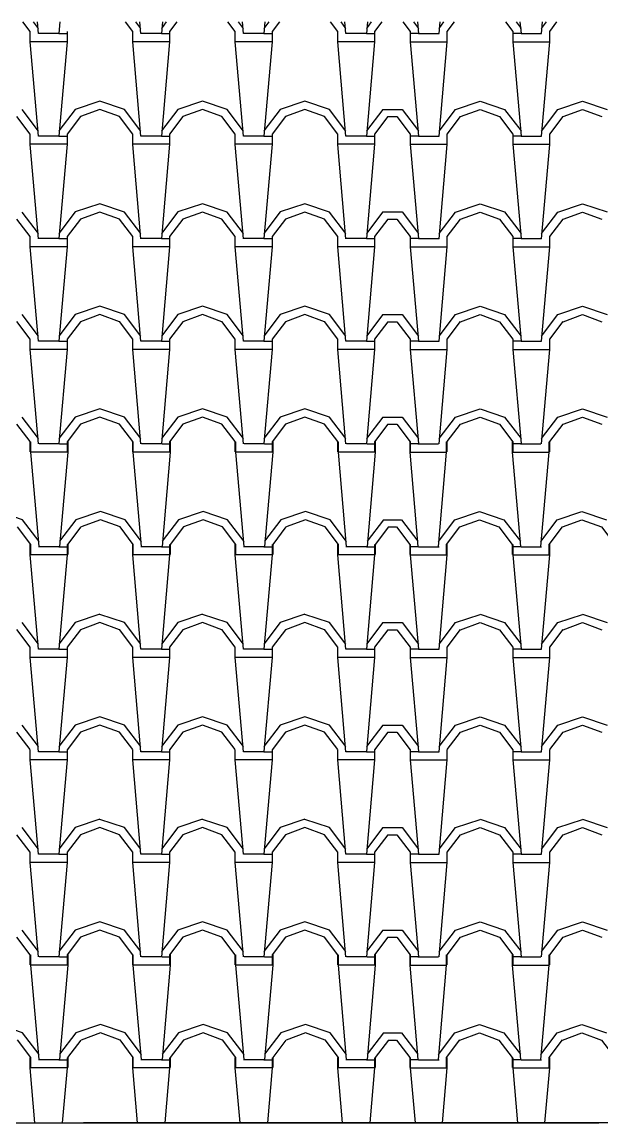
# Model space of a CAD drawing. Extents: x 32549 to 39694, y 7645 to 11950.
# Drawn here: x 37957.3 to 38042.2, y 11111.4 to 11272.4 of the extents above; entities that cross this region are included whole.
import ezdxf

# ---------------------------------------------------------------- set-up
doc = ezdxf.new("R2010")
doc.units = 0
doc.header["$LTSCALE"] = 80
doc.header["$MEASUREMENT"] = 0
doc.layers.add('C3', color=3, linetype='CONTINUOUS')
doc.layers.add('ROOF', color=11, linetype='CONTINUOUS')

msp = doc.modelspace()

# ---------------------------------------------------------------- linework, layer by layer
at = {"layer": 'C3'}
for p, q in [((37446.34, 11111.38), (38041.72, 11111.38)), ((38561.72, 11111.38), (37966.34, 11111.38))]:
    msp.add_line(p, q, dxfattribs=at)
at = {"layer": 'ROOF'}
for p, q in [((37958.52, 11271.06), (37957.46, 11272.45)), ((37959.72, 11271.5), (37959, 11272.45)), ((37959.72, 11270.75), (37959.57, 11272.45)), ((37962.86, 11272.45), (37962.72, 11270.76)), ((37973.52, 11271.06), (37972.46, 11272.45)), ((37974.72, 11271.5), (37974, 11272.45)), ((37974.72, 11270.75), (37974.57, 11272.45)), ((37977.86, 11272.45), (37977.72, 11270.76)), ((37978.43, 11272.45), (37977.72, 11271.51)), ((37979.98, 11272.45), (37978.92, 11271.05)), ((37988.52, 11271.06), (37987.46, 11272.45)), ((37989.72, 11271.5), (37989, 11272.45)), ((37989.72, 11270.75), (37989.57, 11272.45)), ((37992.86, 11272.45), (37992.72, 11270.76)), ((37993.43, 11272.45), (37992.72, 11271.51)), ((37994.98, 11272.45), (37993.92, 11271.05)), ((38003.52, 11271.06), (38002.46, 11272.45)), ((38004.72, 11271.5), (38004, 11272.45)), ((38004.72, 11270.75), (38004.57, 11272.45)), ((38007.86, 11272.45), (38007.72, 11270.76)), ((38008.43, 11272.45), (38007.72, 11271.51)), ((38009.98, 11272.45), (38008.92, 11271.05)), ((38013.07, 11272.45), (38014.14, 11271.05)), ((38014.63, 11272.45), (38015.34, 11271.51)), ((38015.19, 11272.45), (38015.34, 11270.76)), ((38018.34, 11270.75), (38018.49, 11272.45)), ((38018.34, 11271.5), (38019.06, 11272.45)), ((38019.54, 11271.06), (38020.6, 11272.45)), ((38028.07, 11272.45), (38029.14, 11271.05)), ((38029.63, 11272.45), (38030.34, 11271.51)), ((38030.19, 11272.45), (38030.34, 11270.76)), ((38033.34, 11270.75), (38033.49, 11272.45)), ((38033.34, 11271.5), (38034.06, 11272.45)), ((38034.54, 11271.06), (38035.6, 11272.45)), ((37958.52, 11269.56), (37958.52, 11271.06)), ((37962.72, 11270.76), (37959.72, 11270.76)), ((37962.72, 11270.76), (37963.92, 11270.76)), ((37963.92, 11271.06), (37963.92, 11269.56)), ((37973.52, 11269.56), (37973.52, 11271.06)), ((37977.72, 11270.76), (37974.72, 11270.76)), ((37977.72, 11270.76), (37978.92, 11270.76)), ((37978.92, 11271.06), (37978.92, 11269.56)), ((37988.52, 11269.56), (37988.52, 11271.06)), ((37992.72, 11270.76), (37989.72, 11270.76)), ((37992.72, 11270.76), (37993.92, 11270.76)), ((37993.92, 11271.06), (37993.92, 11269.56)), ((38003.52, 11269.56), (38003.52, 11271.06)), ((38007.72, 11270.76), (38004.72, 11270.76)), ((38007.72, 11270.76), (38008.92, 11270.76)), ((38008.92, 11271.06), (38008.92, 11269.56)), ((38014.14, 11271.06), (38014.14, 11269.56)), ((38015.34, 11270.76), (38014.14, 11270.76)), ((38015.34, 11270.76), (38018.34, 11270.76)), ((38019.54, 11269.56), (38019.54, 11271.06)), ((38029.14, 11271.06), (38029.14, 11269.56)), ((38030.34, 11270.76), (38029.14, 11270.76)), ((38030.34, 11270.76), (38033.34, 11270.76)), ((38034.54, 11269.56), (38034.54, 11271.06)), ((37962.72, 11269.56), (37958.52, 11269.56)), ((37959.72, 11255.75), (37958.52, 11269.55)), ((37963.92, 11269.56), (37962.72, 11269.56)), ((37963.92, 11269.56), (37962.72, 11255.76)), ((37977.72, 11269.56), (37973.52, 11269.56)), ((37974.72, 11255.75), (37973.52, 11269.55)), ((37978.92, 11269.56), (37977.72, 11255.76)), ((37978.92, 11269.56), (37977.72, 11269.56)), ((37992.72, 11269.56), (37988.52, 11269.56)), ((37989.72, 11255.75), (37988.52, 11269.55)), ((37993.92, 11269.56), (37992.72, 11255.76)), ((37993.92, 11269.56), (37992.72, 11269.56)), ((38007.72, 11269.56), (38003.52, 11269.56)), ((38004.72, 11255.75), (38003.52, 11269.55)), ((38008.92, 11269.56), (38007.72, 11255.76)), ((38008.92, 11269.56), (38007.72, 11269.56)), ((38014.14, 11269.56), (38015.34, 11269.56)), ((38014.14, 11269.56), (38015.34, 11255.76)), ((38015.34, 11269.56), (38019.54, 11269.56)), ((38018.34, 11255.75), (38019.54, 11269.55)), ((38029.14, 11269.56), (38030.34, 11269.56)), ((38029.14, 11269.56), (38030.34, 11255.76)), ((38030.34, 11269.56), (38034.54, 11269.56)), ((38033.34, 11255.75), (38034.54, 11269.55)), ((37968.72, 11260.86), (37965.12, 11259.66)), ((37972.32, 11259.65), (37968.72, 11260.85)), ((37983.72, 11260.86), (37980.12, 11259.66)), ((37987.32, 11259.65), (37983.72, 11260.85)), ((37998.72, 11260.86), (37995.12, 11259.66)), ((38002.32, 11259.65), (37998.72, 11260.85)), ((38020.74, 11259.65), (38024.34, 11260.85)), ((38024.34, 11260.86), (38027.94, 11259.66)), ((38035.74, 11259.65), (38039.34, 11260.85)), ((38039.34, 11260.86), (38042.94, 11259.66)), ((37959.72, 11256.5), (37957.32, 11259.65)), ((37965.12, 11259.66), (37962.72, 11256.51)), ((37968.72, 11259.65), (37965.87, 11258.6)), ((37971.57, 11258.6), (37968.72, 11259.65)), ((37974.72, 11256.5), (37972.32, 11259.65)), ((37980.12, 11259.66), (37977.72, 11256.51)), ((37983.72, 11259.65), (37980.87, 11258.6)), ((37986.57, 11258.6), (37983.72, 11259.65)), ((37989.72, 11256.5), (37987.32, 11259.65)), ((37995.12, 11259.66), (37992.72, 11256.51)), ((37998.72, 11259.65), (37995.87, 11258.6)), ((38001.57, 11258.6), (37998.72, 11259.65)), ((38004.72, 11256.5), (38002.32, 11259.65)), ((38010.12, 11259.66), (38007.72, 11256.51)), ((38010.12, 11259.66), (38012.94, 11259.66)), ((38012.94, 11259.66), (38015.34, 11256.51)), ((38018.34, 11256.5), (38020.74, 11259.65)), ((38021.49, 11258.6), (38024.34, 11259.65)), ((38024.34, 11259.65), (38027.19, 11258.6)), ((38027.94, 11259.66), (38030.34, 11256.51)), ((38033.34, 11256.5), (38035.74, 11259.65)), ((38036.49, 11258.6), (38039.34, 11259.65)), ((38039.34, 11259.65), (38042.19, 11258.6)), ((37958.52, 11256.06), (37956.57, 11258.61)), ((37965.87, 11258.6), (37963.92, 11256.05)), ((37973.52, 11256.06), (37971.57, 11258.61)), ((37980.87, 11258.6), (37978.92, 11256.05)), ((37988.52, 11256.06), (37986.57, 11258.61)), ((37995.87, 11258.6), (37993.92, 11256.05)), ((38003.52, 11256.06), (38001.57, 11258.61)), ((38010.87, 11258.6), (38008.92, 11256.05)), ((38010.87, 11258.6), (38012.19, 11258.6)), ((38012.19, 11258.6), (38014.14, 11256.05)), ((38019.54, 11256.06), (38021.49, 11258.61)), ((38027.19, 11258.6), (38029.14, 11256.05)), ((38034.54, 11256.06), (38036.49, 11258.61)), ((37958.52, 11254.56), (37958.52, 11256.06)), ((37962.72, 11255.76), (37959.72, 11255.76)), ((37962.72, 11255.76), (37963.92, 11255.76)), ((37963.92, 11256.06), (37963.92, 11254.56)), ((37973.52, 11254.56), (37973.52, 11256.06)), ((37977.72, 11255.76), (37974.72, 11255.76)), ((37977.72, 11255.76), (37978.92, 11255.76)), ((37978.92, 11256.06), (37978.92, 11254.56)), ((37988.52, 11254.56), (37988.52, 11256.06)), ((37992.72, 11255.76), (37989.72, 11255.76)), ((37992.72, 11255.76), (37993.92, 11255.76)), ((37993.92, 11256.06), (37993.92, 11254.56)), ((38003.52, 11254.56), (38003.52, 11256.06)), ((38007.72, 11255.76), (38004.72, 11255.76)), ((38007.72, 11255.76), (38008.92, 11255.76)), ((38008.92, 11256.06), (38008.92, 11254.56)), ((38014.14, 11256.06), (38014.14, 11254.56)), ((38015.34, 11255.76), (38014.14, 11255.76)), ((38015.34, 11255.76), (38018.34, 11255.76)), ((38019.54, 11254.56), (38019.54, 11256.06)), ((38029.14, 11256.06), (38029.14, 11254.56)), ((38030.34, 11255.76), (38029.14, 11255.76)), ((38030.34, 11255.76), (38033.34, 11255.76)), ((38034.54, 11254.56), (38034.54, 11256.06)), ((37962.72, 11254.56), (37958.52, 11254.56)), ((37959.72, 11240.75), (37958.52, 11254.55)), ((37963.92, 11254.56), (37962.72, 11254.56)), ((37963.92, 11254.56), (37962.72, 11240.76)), ((37977.72, 11254.56), (37973.52, 11254.56)), ((37974.72, 11240.75), (37973.52, 11254.55)), ((37978.92, 11254.56), (37977.72, 11240.76)), ((37978.92, 11254.56), (37977.72, 11254.56)), ((37992.72, 11254.56), (37988.52, 11254.56)), ((37989.72, 11240.75), (37988.52, 11254.55)), ((37993.92, 11254.56), (37992.72, 11240.76)), ((37993.92, 11254.56), (37992.72, 11254.56)), ((38007.72, 11254.56), (38003.52, 11254.56)), ((38004.72, 11240.75), (38003.52, 11254.55)), ((38008.92, 11254.56), (38007.72, 11240.76)), ((38008.92, 11254.56), (38007.72, 11254.56)), ((38014.14, 11254.56), (38015.34, 11254.56)), ((38014.14, 11254.56), (38015.34, 11240.76)), ((38015.34, 11254.56), (38019.54, 11254.56)), ((38018.34, 11240.75), (38019.54, 11254.55)), ((38029.14, 11254.56), (38030.34, 11254.56)), ((38029.14, 11254.56), (38030.34, 11240.76)), ((38030.34, 11254.56), (38034.54, 11254.56)), ((38033.34, 11240.75), (38034.54, 11254.55)), ((37968.72, 11245.86), (37965.12, 11244.66)), ((37972.32, 11244.65), (37968.72, 11245.85)), ((37983.72, 11245.86), (37980.12, 11244.66)), ((37987.32, 11244.65), (37983.72, 11245.85)), ((37998.72, 11245.86), (37995.12, 11244.66)), ((38002.32, 11244.65), (37998.72, 11245.85)), ((38020.74, 11244.65), (38024.34, 11245.85)), ((38024.34, 11245.86), (38027.94, 11244.66)), ((38035.74, 11244.65), (38039.34, 11245.85)), ((38039.34, 11245.86), (38042.94, 11244.66)), ((37959.72, 11241.5), (37957.32, 11244.65)), ((37965.12, 11244.66), (37962.72, 11241.51)), ((37968.72, 11244.65), (37965.87, 11243.6)), ((37971.57, 11243.6), (37968.72, 11244.65)), ((37974.72, 11241.5), (37972.32, 11244.65)), ((37980.12, 11244.66), (37977.72, 11241.51)), ((37983.72, 11244.65), (37980.87, 11243.6)), ((37986.57, 11243.6), (37983.72, 11244.65)), ((37989.72, 11241.5), (37987.32, 11244.65)), ((37995.12, 11244.66), (37992.72, 11241.51)), ((37998.72, 11244.65), (37995.87, 11243.6)), ((38001.57, 11243.6), (37998.72, 11244.65)), ((38004.72, 11241.5), (38002.32, 11244.65)), ((38010.12, 11244.66), (38007.72, 11241.51)), ((38010.12, 11244.66), (38012.94, 11244.66)), ((38012.94, 11244.66), (38015.34, 11241.51)), ((38018.34, 11241.5), (38020.74, 11244.65)), ((38021.49, 11243.6), (38024.34, 11244.65)), ((38024.34, 11244.65), (38027.19, 11243.6)), ((38027.94, 11244.66), (38030.34, 11241.51)), ((38033.34, 11241.5), (38035.74, 11244.65)), ((38036.49, 11243.6), (38039.34, 11244.65)), ((38039.34, 11244.65), (38042.19, 11243.6)), ((37958.52, 11241.06), (37956.57, 11243.61)), ((37965.87, 11243.6), (37963.92, 11241.05)), ((37973.52, 11241.06), (37971.57, 11243.61)), ((37980.87, 11243.6), (37978.92, 11241.05)), ((37988.52, 11241.06), (37986.57, 11243.61)), ((37995.87, 11243.6), (37993.92, 11241.05)), ((38003.52, 11241.06), (38001.57, 11243.61)), ((38010.87, 11243.6), (38008.92, 11241.05)), ((38010.87, 11243.6), (38012.19, 11243.6)), ((38012.19, 11243.6), (38014.14, 11241.05)), ((38019.54, 11241.06), (38021.49, 11243.61)), ((38027.19, 11243.6), (38029.14, 11241.05)), ((38034.54, 11241.06), (38036.49, 11243.61)), ((37958.52, 11239.56), (37958.52, 11241.06)), ((37958.52, 11239.56), (37958.52, 11241.06)), ((37963.92, 11241.06), (37963.92, 11239.56)), ((37963.92, 11241.06), (37963.92, 11239.56)), ((37973.52, 11239.56), (37973.52, 11241.06)), ((37973.52, 11239.56), (37973.52, 11241.06)), ((37978.92, 11241.06), (37978.92, 11239.56)), ((37978.92, 11241.06), (37978.92, 11239.56)), ((37988.52, 11239.56), (37988.52, 11241.06)), ((37988.52, 11239.56), (37988.52, 11241.06)), ((37993.92, 11241.06), (37993.92, 11239.56)), ((37993.92, 11241.06), (37993.92, 11239.56)), ((38003.52, 11239.56), (38003.52, 11241.06)), ((38003.52, 11239.56), (38003.52, 11241.06)), ((38008.92, 11241.06), (38008.92, 11239.56)), ((38008.92, 11241.06), (38008.92, 11239.56)), ((38014.14, 11241.06), (38014.14, 11239.56)), ((38014.14, 11241.06), (38014.14, 11239.56)), ((38019.54, 11239.56), (38019.54, 11241.06)), ((38019.54, 11239.56), (38019.54, 11241.06)), ((38029.14, 11241.06), (38029.14, 11239.56)), ((38029.14, 11241.06), (38029.14, 11239.56)), ((38034.54, 11239.56), (38034.54, 11241.06)), ((38034.54, 11239.56), (38034.54, 11241.06)), ((37962.72, 11239.56), (37958.52, 11239.56)), ((37959.72, 11225.75), (37958.52, 11239.55)), ((37962.72, 11240.76), (37959.72, 11240.76)), ((37962.72, 11240.76), (37963.92, 11240.76)), ((37963.92, 11239.56), (37962.72, 11225.76)), ((37963.92, 11239.56), (37962.72, 11239.56)), ((37977.72, 11239.56), (37973.52, 11239.56)), ((37974.72, 11225.75), (37973.52, 11239.55)), ((37977.72, 11240.76), (37974.72, 11240.76)), ((37977.72, 11240.76), (37978.92, 11240.76)), ((37978.92, 11239.56), (37977.72, 11239.56)), ((37978.92, 11239.56), (37977.72, 11225.76)), ((37992.72, 11239.56), (37988.52, 11239.56)), ((37989.72, 11225.75), (37988.52, 11239.55)), ((37992.72, 11240.76), (37989.72, 11240.76)), ((37992.72, 11240.76), (37993.92, 11240.76)), ((37993.92, 11239.56), (37992.72, 11239.56)), ((37993.92, 11239.56), (37992.72, 11225.76)), ((38007.72, 11239.56), (38003.52, 11239.56)), ((38004.72, 11225.75), (38003.52, 11239.55)), ((38007.72, 11240.76), (38004.72, 11240.76)), ((38007.72, 11240.76), (38008.92, 11240.76)), ((38008.92, 11239.56), (38007.72, 11239.56)), ((38008.92, 11239.56), (38007.72, 11225.76)), ((38015.34, 11240.76), (38014.14, 11240.76)), ((38014.14, 11239.56), (38015.34, 11225.76)), ((38014.14, 11239.56), (38015.34, 11239.56)), ((38015.34, 11240.76), (38018.34, 11240.76)), ((38015.34, 11239.56), (38019.54, 11239.56)), ((38018.34, 11225.75), (38019.54, 11239.55)), ((38030.34, 11240.76), (38029.14, 11240.76)), ((38029.14, 11239.56), (38030.34, 11225.76)), ((38029.14, 11239.56), (38030.34, 11239.56)), ((38030.34, 11240.76), (38033.34, 11240.76)), ((38030.34, 11239.56), (38034.54, 11239.56)), ((38033.34, 11225.75), (38034.54, 11239.55)), ((37968.72, 11230.86), (37965.12, 11229.66)), ((37972.32, 11229.66), (37968.72, 11230.86)), ((37983.72, 11230.86), (37980.12, 11229.66)), ((37987.32, 11229.66), (37983.72, 11230.86)), ((37998.72, 11230.86), (37995.12, 11229.66)), ((38002.32, 11229.66), (37998.72, 11230.86)), ((38020.74, 11229.66), (38024.34, 11230.86)), ((38024.34, 11230.86), (38027.94, 11229.66)), ((38035.74, 11229.66), (38039.34, 11230.86)), ((38039.34, 11230.86), (38042.94, 11229.66)), ((37958.52, 11226.06), (37956.57, 11228.61)), ((37959.72, 11226.5), (37957.32, 11229.65)), ((37965.12, 11229.66), (37962.72, 11226.51)), ((37965.87, 11228.6), (37963.92, 11226.05)), ((37968.72, 11229.65), (37965.87, 11228.6)), ((37971.57, 11228.6), (37968.72, 11229.65)), ((37973.52, 11226.06), (37971.57, 11228.61)), ((37974.72, 11226.5), (37972.32, 11229.65)), ((37980.12, 11229.66), (37977.72, 11226.51)), ((37980.87, 11228.6), (37978.92, 11226.05)), ((37983.72, 11229.65), (37980.87, 11228.6)), ((37986.57, 11228.6), (37983.72, 11229.65)), ((37988.52, 11226.06), (37986.57, 11228.61)), ((37989.72, 11226.5), (37987.32, 11229.65)), ((37995.12, 11229.66), (37992.72, 11226.51)), ((37995.87, 11228.6), (37993.92, 11226.05)), ((37998.72, 11229.65), (37995.87, 11228.6)), ((38001.57, 11228.6), (37998.72, 11229.65)), ((38003.52, 11226.06), (38001.57, 11228.61)), ((38004.72, 11226.5), (38002.32, 11229.65)), ((38010.12, 11229.66), (38007.72, 11226.51)), ((38010.87, 11228.6), (38008.92, 11226.05)), ((38010.12, 11229.66), (38012.94, 11229.66)), ((38010.87, 11228.6), (38012.19, 11228.6)), ((38012.19, 11228.6), (38014.14, 11226.05)), ((38012.94, 11229.66), (38015.34, 11226.51)), ((38018.34, 11226.5), (38020.74, 11229.65)), ((38019.54, 11226.06), (38021.49, 11228.61)), ((38021.49, 11228.6), (38024.34, 11229.65)), ((38024.34, 11229.65), (38027.19, 11228.6)), ((38027.19, 11228.6), (38029.14, 11226.05)), ((38027.94, 11229.66), (38030.34, 11226.51)), ((38033.34, 11226.5), (38035.74, 11229.65)), ((38034.54, 11226.06), (38036.49, 11228.61)), ((38036.49, 11228.6), (38039.34, 11229.65)), ((38039.34, 11229.65), (38042.19, 11228.6)), ((37958.52, 11224.56), (37958.52, 11226.06)), ((37962.72, 11225.76), (37959.72, 11225.76)), ((37962.72, 11225.76), (37963.92, 11225.76)), ((37963.92, 11226.06), (37963.92, 11224.56)), ((37973.52, 11224.56), (37973.52, 11226.06)), ((37977.72, 11225.76), (37974.72, 11225.76)), ((37977.72, 11225.76), (37978.92, 11225.76)), ((37978.92, 11226.06), (37978.92, 11224.56)), ((37988.52, 11224.56), (37988.52, 11226.06)), ((37992.72, 11225.76), (37989.72, 11225.76)), ((37992.72, 11225.76), (37993.92, 11225.76)), ((37993.92, 11226.06), (37993.92, 11224.56)), ((38003.52, 11224.56), (38003.52, 11226.06)), ((38007.72, 11225.76), (38004.72, 11225.76)), ((38007.72, 11225.76), (38008.92, 11225.76)), ((38008.92, 11226.06), (38008.92, 11224.56)), ((38014.14, 11226.06), (38014.14, 11224.56)), ((38015.34, 11225.76), (38014.14, 11225.76)), ((38015.34, 11225.76), (38018.34, 11225.76)), ((38019.54, 11224.56), (38019.54, 11226.06)), ((38029.14, 11226.06), (38029.14, 11224.56)), ((38030.34, 11225.76), (38029.14, 11225.76)), ((38030.34, 11225.76), (38033.34, 11225.76)), ((38034.54, 11224.56), (38034.54, 11226.06)), ((37962.72, 11224.56), (37958.52, 11224.56)), ((37959.72, 11210.75), (37958.52, 11224.55)), ((37963.92, 11224.56), (37962.72, 11224.56)), ((37963.92, 11224.56), (37962.72, 11210.76)), ((37977.72, 11224.56), (37973.52, 11224.56)), ((37974.72, 11210.75), (37973.52, 11224.55)), ((37978.92, 11224.56), (37977.72, 11210.76)), ((37978.92, 11224.56), (37977.72, 11224.56)), ((37992.72, 11224.56), (37988.52, 11224.56)), ((37989.72, 11210.75), (37988.52, 11224.55)), ((37993.92, 11224.56), (37992.72, 11210.76)), ((37993.92, 11224.56), (37992.72, 11224.56)), ((38007.72, 11224.56), (38003.52, 11224.56)), ((38004.72, 11210.75), (38003.52, 11224.55)), ((38008.92, 11224.56), (38007.72, 11210.76)), ((38008.92, 11224.56), (38007.72, 11224.56)), ((38014.14, 11224.56), (38015.34, 11210.76)), ((38014.14, 11224.56), (38015.34, 11224.56)), ((38015.34, 11224.56), (38019.54, 11224.56)), ((38018.34, 11210.75), (38019.54, 11224.55)), ((38029.14, 11224.56), (38030.34, 11210.76)), ((38029.14, 11224.56), (38030.34, 11224.56)), ((38030.34, 11224.56), (38034.54, 11224.56)), ((38033.34, 11210.75), (38034.54, 11224.55)), ((37968.72, 11215.86), (37965.12, 11214.66)), ((37972.32, 11214.66), (37968.72, 11215.86)), ((37983.72, 11215.86), (37980.12, 11214.66)), ((37987.32, 11214.66), (37983.72, 11215.86)), ((37998.72, 11215.86), (37995.12, 11214.66)), ((38002.32, 11214.66), (37998.72, 11215.86)), ((38020.74, 11214.66), (38024.34, 11215.86)), ((38024.34, 11215.86), (38027.94, 11214.66)), ((38035.74, 11214.66), (38039.34, 11215.86)), ((38039.34, 11215.86), (38042.94, 11214.66)), ((37959.72, 11211.5), (37957.32, 11214.65)), ((37965.12, 11214.66), (37962.72, 11211.51)), ((37968.72, 11214.65), (37965.87, 11213.6)), ((37971.57, 11213.6), (37968.72, 11214.65)), ((37974.72, 11211.5), (37972.32, 11214.65)), ((37980.12, 11214.66), (37977.72, 11211.51)), ((37983.72, 11214.65), (37980.87, 11213.6)), ((37986.57, 11213.6), (37983.72, 11214.65)), ((37989.72, 11211.5), (37987.32, 11214.65)), ((37995.12, 11214.66), (37992.72, 11211.51)), ((37998.72, 11214.65), (37995.87, 11213.6)), ((38001.57, 11213.6), (37998.72, 11214.65)), ((38004.72, 11211.5), (38002.32, 11214.65)), ((38010.12, 11214.66), (38007.72, 11211.51)), ((38010.12, 11214.66), (38012.94, 11214.66)), ((38012.94, 11214.66), (38015.34, 11211.51)), ((38018.34, 11211.5), (38020.74, 11214.65)), ((38021.49, 11213.6), (38024.34, 11214.65)), ((38024.34, 11214.65), (38027.19, 11213.6)), ((38027.94, 11214.66), (38030.34, 11211.51)), ((38033.34, 11211.5), (38035.74, 11214.65)), ((38036.49, 11213.6), (38039.34, 11214.65)), ((38039.34, 11214.65), (38042.19, 11213.6)), ((37958.52, 11211.06), (37956.57, 11213.61)), ((37965.87, 11213.6), (37963.92, 11211.05)), ((37973.52, 11211.06), (37971.57, 11213.61)), ((37980.87, 11213.6), (37978.92, 11211.05)), ((37988.52, 11211.06), (37986.57, 11213.61)), ((37995.87, 11213.6), (37993.92, 11211.05)), ((38003.52, 11211.06), (38001.57, 11213.61)), ((38010.87, 11213.6), (38008.92, 11211.05)), ((38010.87, 11213.6), (38012.19, 11213.6)), ((38012.19, 11213.6), (38014.14, 11211.05)), ((38019.54, 11211.06), (38021.49, 11213.61)), ((38027.19, 11213.6), (38029.14, 11211.05)), ((38034.54, 11211.06), (38036.49, 11213.61)), ((37958.52, 11209.56), (37958.52, 11211.06)), ((37958.61, 11209.53), (37958.61, 11211.03)), ((37962.81, 11210.73), (37959.81, 11210.73)), ((37962.81, 11210.73), (37964.01, 11210.73)), ((37963.92, 11211.06), (37963.92, 11209.56)), ((37964.01, 11211.03), (37964.01, 11209.53)), ((37973.52, 11209.56), (37973.52, 11211.06)), ((37973.61, 11209.53), (37973.61, 11211.03)), ((37977.81, 11210.73), (37974.81, 11210.73)), ((37977.81, 11210.73), (37979.01, 11210.73)), ((37978.92, 11211.06), (37978.92, 11209.56)), ((37979.01, 11211.03), (37979.01, 11209.53)), ((37988.52, 11209.56), (37988.52, 11211.06)), ((37988.61, 11209.53), (37988.61, 11211.03)), ((37992.81, 11210.73), (37989.81, 11210.73)), ((37992.81, 11210.73), (37994.01, 11210.73)), ((37993.92, 11211.06), (37993.92, 11209.56)), ((37994.01, 11211.03), (37994.01, 11209.53)), ((38003.52, 11209.56), (38003.52, 11211.06)), ((38003.61, 11209.53), (38003.61, 11211.03)), ((38007.81, 11210.73), (38004.81, 11210.73)), ((38007.81, 11210.73), (38009.01, 11210.73)), ((38008.92, 11211.06), (38008.92, 11209.56)), ((38009.01, 11211.03), (38009.01, 11209.53)), ((38014.05, 11211.03), (38014.05, 11209.53)), ((38015.25, 11210.73), (38014.05, 11210.73)), ((38014.14, 11211.06), (38014.14, 11209.56)), ((38015.25, 11210.73), (38018.25, 11210.73)), ((38019.45, 11209.53), (38019.45, 11211.03)), ((38019.54, 11209.56), (38019.54, 11211.06)), ((38029.05, 11211.03), (38029.05, 11209.53)), ((38030.25, 11210.73), (38029.05, 11210.73)), ((38029.14, 11211.06), (38029.14, 11209.56)), ((38030.25, 11210.73), (38033.25, 11210.73)), ((38034.45, 11209.53), (38034.45, 11211.03)), ((38034.54, 11209.56), (38034.54, 11211.06)), ((37962.81, 11209.53), (37958.61, 11209.53)), ((37959.81, 11195.72), (37958.61, 11209.52)), ((37964.01, 11209.53), (37962.81, 11195.73)), ((37964.01, 11209.53), (37962.81, 11209.53)), ((37977.81, 11209.53), (37973.61, 11209.53)), ((37974.81, 11195.72), (37973.61, 11209.52)), ((37979.01, 11209.53), (37977.81, 11209.53)), ((37979.01, 11209.53), (37977.81, 11195.73)), ((37992.81, 11209.53), (37988.61, 11209.53)), ((37989.81, 11195.72), (37988.61, 11209.52)), ((37994.01, 11209.53), (37992.81, 11209.53)), ((37994.01, 11209.53), (37992.81, 11195.73)), ((38007.81, 11209.53), (38003.61, 11209.53)), ((38004.81, 11195.72), (38003.61, 11209.52)), ((38009.01, 11209.53), (38007.81, 11209.53)), ((38009.01, 11209.53), (38007.81, 11195.73)), ((38014.05, 11209.53), (38015.25, 11195.73)), ((38014.05, 11209.53), (38015.25, 11209.53)), ((38015.25, 11209.53), (38019.45, 11209.53)), ((38018.25, 11195.72), (38019.45, 11209.52)), ((38029.05, 11209.53), (38030.25, 11195.73)), ((38029.05, 11209.53), (38030.25, 11209.53)), ((38030.25, 11209.53), (38034.45, 11209.53)), ((38033.25, 11195.72), (38034.45, 11209.52)), ((37957.41, 11199.63), (37953.81, 11200.83)), ((37968.81, 11200.83), (37965.21, 11199.63)), ((37972.41, 11199.63), (37968.81, 11200.83)), ((37983.81, 11200.83), (37980.21, 11199.63)), ((37987.41, 11199.63), (37983.81, 11200.83)), ((37998.81, 11200.83), (37995.21, 11199.63)), ((38002.41, 11199.63), (37998.81, 11200.83)), ((38020.65, 11199.63), (38024.25, 11200.83)), ((38024.25, 11200.83), (38027.85, 11199.63)), ((38035.65, 11199.63), (38039.25, 11200.83)), ((38039.25, 11200.83), (38042.85, 11199.63)), ((37959.81, 11196.47), (37957.41, 11199.62)), ((37965.21, 11199.64), (37962.81, 11196.49)), ((37968.81, 11199.62), (37965.96, 11198.57)), ((37971.66, 11198.58), (37968.81, 11199.63)), ((37974.81, 11196.47), (37972.41, 11199.62)), ((37980.21, 11199.64), (37977.81, 11196.49)), ((37983.81, 11199.62), (37980.96, 11198.57)), ((37986.66, 11198.58), (37983.81, 11199.63)), ((37989.81, 11196.47), (37987.41, 11199.62)), ((37995.21, 11199.64), (37992.81, 11196.49)), ((37998.81, 11199.62), (37995.96, 11198.57)), ((38001.66, 11198.58), (37998.81, 11199.63)), ((38004.81, 11196.47), (38002.41, 11199.62)), ((38010.21, 11199.64), (38007.81, 11196.49)), ((38010.21, 11199.64), (38012.85, 11199.64)), ((38012.85, 11199.64), (38015.25, 11196.49)), ((38018.25, 11196.47), (38020.65, 11199.62)), ((38021.4, 11198.58), (38024.25, 11199.63)), ((38024.25, 11199.62), (38027.1, 11198.57)), ((38027.85, 11199.64), (38030.25, 11196.49)), ((38033.25, 11196.47), (38035.65, 11199.62)), ((38036.4, 11198.58), (38039.25, 11199.63)), ((38039.25, 11199.62), (38042.1, 11198.57)), ((37958.61, 11196.03), (37956.66, 11198.58)), ((37965.95, 11198.57), (37964, 11196.02)), ((37973.61, 11196.03), (37971.66, 11198.58)), ((37980.95, 11198.57), (37979, 11196.02)), ((37988.61, 11196.03), (37986.66, 11198.58)), ((37995.95, 11198.57), (37994, 11196.02)), ((38003.61, 11196.03), (38001.66, 11198.58)), ((38010.95, 11198.57), (38009, 11196.02)), ((38010.95, 11198.57), (38012.1, 11198.57)), ((38012.1, 11198.57), (38014.05, 11196.02)), ((38019.45, 11196.03), (38021.4, 11198.58)), ((38027.1, 11198.57), (38029.05, 11196.02)), ((38034.45, 11196.03), (38036.4, 11198.58)), ((38042.1, 11198.57), (38044.05, 11196.02)), ((37958.52, 11194.49), (37958.52, 11195.99)), ((37958.61, 11194.53), (37958.61, 11196.03)), ((37963.92, 11195.99), (37963.92, 11194.49)), ((37964.01, 11196.03), (37964.01, 11194.53)), ((37973.52, 11194.49), (37973.52, 11195.99)), ((37973.61, 11194.53), (37973.61, 11196.03)), ((37978.92, 11195.99), (37978.92, 11194.49)), ((37979.01, 11196.03), (37979.01, 11194.53)), ((37988.52, 11194.49), (37988.52, 11195.99)), ((37988.61, 11194.53), (37988.61, 11196.03)), ((37993.92, 11195.99), (37993.92, 11194.49)), ((37994.01, 11196.03), (37994.01, 11194.53)), ((38003.52, 11194.49), (38003.52, 11195.99)), ((38003.61, 11194.53), (38003.61, 11196.03)), ((38008.92, 11195.99), (38008.92, 11194.49)), ((38009.01, 11196.03), (38009.01, 11194.53)), ((38014.05, 11196.03), (38014.05, 11194.53)), ((38014.14, 11195.99), (38014.14, 11194.49)), ((38019.45, 11194.53), (38019.45, 11196.03)), ((38019.54, 11194.49), (38019.54, 11195.99)), ((38029.05, 11196.03), (38029.05, 11194.53)), ((38029.14, 11195.99), (38029.14, 11194.49)), ((38034.45, 11194.53), (38034.45, 11196.03)), ((38034.54, 11194.49), (38034.54, 11195.99)), ((37962.72, 11194.49), (37958.52, 11194.49)), ((37959.72, 11180.69), (37958.52, 11194.49)), ((37962.72, 11195.69), (37959.72, 11195.69)), ((37962.72, 11195.69), (37963.92, 11195.69)), ((37963.92, 11194.5), (37962.72, 11180.7)), ((37963.92, 11194.49), (37962.72, 11194.49)), ((37974.72, 11180.69), (37973.52, 11194.49)), ((37977.72, 11194.49), (37973.52, 11194.49)), ((37977.72, 11195.69), (37974.72, 11195.69)), ((37977.72, 11195.69), (37978.92, 11195.69)), ((37978.92, 11194.5), (37977.72, 11180.7)), ((37978.92, 11194.49), (37977.72, 11194.49)), ((37989.72, 11180.69), (37988.52, 11194.49)), ((37992.72, 11194.49), (37988.52, 11194.49)), ((37992.72, 11195.69), (37989.72, 11195.69)), ((37992.72, 11195.69), (37993.92, 11195.69)), ((37993.92, 11194.5), (37992.72, 11180.7)), ((37993.92, 11194.49), (37992.72, 11194.49)), ((38004.72, 11180.69), (38003.52, 11194.49)), ((38007.72, 11194.49), (38003.52, 11194.49)), ((38007.72, 11195.69), (38004.72, 11195.69)), ((38007.72, 11195.69), (38008.92, 11195.69)), ((38008.92, 11194.5), (38007.72, 11180.7)), ((38008.92, 11194.49), (38007.72, 11194.49)), ((38015.34, 11195.69), (38014.14, 11195.69)), ((38014.14, 11194.5), (38015.34, 11180.7)), ((38014.14, 11194.49), (38015.34, 11194.49)), ((38015.34, 11195.69), (38018.34, 11195.69)), ((38015.34, 11194.49), (38019.54, 11194.49)), ((38018.34, 11180.69), (38019.54, 11194.49)), ((38030.34, 11195.69), (38029.14, 11195.69)), ((38029.14, 11194.5), (38030.34, 11180.7)), ((38029.14, 11194.49), (38030.34, 11194.49)), ((38030.34, 11195.69), (38033.34, 11195.69)), ((38030.34, 11194.49), (38034.54, 11194.49)), ((38033.34, 11180.69), (38034.54, 11194.49)), ((37968.72, 11185.8), (37965.12, 11184.6)), ((37972.32, 11184.59), (37968.72, 11185.79)), ((37983.72, 11185.8), (37980.12, 11184.6)), ((37987.32, 11184.59), (37983.72, 11185.79)), ((37998.72, 11185.8), (37995.12, 11184.6)), ((38002.32, 11184.59), (37998.72, 11185.79)), ((38020.74, 11184.59), (38024.34, 11185.79)), ((38024.34, 11185.8), (38027.94, 11184.6)), ((38035.74, 11184.59), (38039.34, 11185.79)), ((38039.34, 11185.8), (38042.94, 11184.6)), ((37958.52, 11181), (37956.57, 11183.55)), ((37959.72, 11181.44), (37957.32, 11184.59)), ((37965.12, 11184.6), (37962.72, 11181.45)), ((37965.87, 11183.54), (37963.92, 11180.99)), ((37968.72, 11184.59), (37965.87, 11183.54)), ((37971.57, 11183.54), (37968.72, 11184.59)), ((37973.52, 11181), (37971.57, 11183.55)), ((37974.72, 11181.44), (37972.32, 11184.59)), ((37980.12, 11184.6), (37977.72, 11181.45)), ((37980.87, 11183.54), (37978.92, 11180.99)), ((37983.72, 11184.59), (37980.87, 11183.54)), ((37986.57, 11183.54), (37983.72, 11184.59)), ((37988.52, 11181), (37986.57, 11183.55)), ((37989.72, 11181.44), (37987.32, 11184.59)), ((37995.12, 11184.6), (37992.72, 11181.45)), ((37995.87, 11183.54), (37993.92, 11180.99)), ((37998.72, 11184.59), (37995.87, 11183.54)), ((38001.57, 11183.54), (37998.72, 11184.59)), ((38003.52, 11181), (38001.57, 11183.55)), ((38004.72, 11181.44), (38002.32, 11184.59)), ((38010.12, 11184.6), (38007.72, 11181.45)), ((38010.87, 11183.54), (38008.92, 11180.99)), ((38010.12, 11184.6), (38012.94, 11184.6)), ((38010.87, 11183.54), (38012.19, 11183.54)), ((38012.19, 11183.54), (38014.14, 11180.99)), ((38012.94, 11184.6), (38015.34, 11181.45)), ((38018.34, 11181.44), (38020.74, 11184.59)), ((38019.54, 11181), (38021.49, 11183.55)), ((38021.49, 11183.54), (38024.34, 11184.59)), ((38024.34, 11184.59), (38027.19, 11183.54)), ((38027.19, 11183.54), (38029.14, 11180.99)), ((38027.94, 11184.6), (38030.34, 11181.45)), ((38033.34, 11181.44), (38035.74, 11184.59)), ((38034.54, 11181), (38036.49, 11183.55)), ((38036.49, 11183.54), (38039.34, 11184.59)), ((38039.34, 11184.59), (38042.19, 11183.54)), ((37958.52, 11179.49), (37958.52, 11180.99)), ((37962.72, 11180.69), (37959.72, 11180.69)), ((37962.72, 11180.69), (37963.92, 11180.69)), ((37963.92, 11180.99), (37963.92, 11179.49)), ((37973.52, 11179.49), (37973.52, 11180.99)), ((37977.72, 11180.69), (37974.72, 11180.69)), ((37977.72, 11180.69), (37978.92, 11180.69)), ((37978.92, 11180.99), (37978.92, 11179.49)), ((37988.52, 11179.49), (37988.52, 11180.99)), ((37992.72, 11180.69), (37989.72, 11180.69)), ((37992.72, 11180.69), (37993.92, 11180.69)), ((37993.92, 11180.99), (37993.92, 11179.49)), ((38003.52, 11179.49), (38003.52, 11180.99)), ((38007.72, 11180.69), (38004.72, 11180.69)), ((38007.72, 11180.69), (38008.92, 11180.69)), ((38008.92, 11180.99), (38008.92, 11179.49)), ((38014.14, 11180.99), (38014.14, 11179.49)), ((38015.34, 11180.69), (38014.14, 11180.69)), ((38015.34, 11180.69), (38018.34, 11180.69)), ((38019.54, 11179.49), (38019.54, 11180.99)), ((38029.14, 11180.99), (38029.14, 11179.49)), ((38030.34, 11180.69), (38029.14, 11180.69)), ((38030.34, 11180.69), (38033.34, 11180.69)), ((38034.54, 11179.49), (38034.54, 11180.99)), ((37962.72, 11179.49), (37958.52, 11179.49)), ((37959.72, 11165.69), (37958.52, 11179.49)), ((37963.92, 11179.5), (37962.72, 11165.7)), ((37963.92, 11179.49), (37962.72, 11179.49)), ((37974.72, 11165.69), (37973.52, 11179.49)), ((37977.72, 11179.49), (37973.52, 11179.49)), ((37978.92, 11179.5), (37977.72, 11165.7)), ((37978.92, 11179.49), (37977.72, 11179.49)), ((37989.72, 11165.69), (37988.52, 11179.49)), ((37992.72, 11179.49), (37988.52, 11179.49)), ((37993.92, 11179.5), (37992.72, 11165.7)), ((37993.92, 11179.49), (37992.72, 11179.49)), ((38004.72, 11165.69), (38003.52, 11179.49)), ((38007.72, 11179.49), (38003.52, 11179.49)), ((38008.92, 11179.5), (38007.72, 11165.7)), ((38008.92, 11179.49), (38007.72, 11179.49)), ((38014.14, 11179.5), (38015.34, 11165.7)), ((38014.14, 11179.49), (38015.34, 11179.49)), ((38015.34, 11179.49), (38019.54, 11179.49)), ((38018.34, 11165.69), (38019.54, 11179.49)), ((38029.14, 11179.5), (38030.34, 11165.7)), ((38029.14, 11179.49), (38030.34, 11179.49)), ((38030.34, 11179.49), (38034.54, 11179.49)), ((38033.34, 11165.69), (38034.54, 11179.49)), ((37968.72, 11170.8), (37965.12, 11169.6)), ((37972.32, 11169.59), (37968.72, 11170.79)), ((37983.72, 11170.8), (37980.12, 11169.6)), ((37987.32, 11169.59), (37983.72, 11170.79)), ((37998.72, 11170.8), (37995.12, 11169.6)), ((38002.32, 11169.59), (37998.72, 11170.79)), ((38020.74, 11169.59), (38024.34, 11170.79)), ((38024.34, 11170.8), (38027.94, 11169.6)), ((38035.74, 11169.59), (38039.34, 11170.79)), ((38039.34, 11170.8), (38042.94, 11169.6)), ((37958.52, 11166), (37956.57, 11168.55)), ((37959.72, 11166.44), (37957.32, 11169.59)), ((37965.12, 11169.6), (37962.72, 11166.45)), ((37968.72, 11169.59), (37965.87, 11168.54)), ((37971.57, 11168.54), (37968.72, 11169.59)), ((37973.52, 11166), (37971.57, 11168.55)), ((37974.72, 11166.44), (37972.32, 11169.59)), ((37980.12, 11169.6), (37977.72, 11166.45)), ((37983.72, 11169.59), (37980.87, 11168.54)), ((37986.57, 11168.54), (37983.72, 11169.59)), ((37988.52, 11166), (37986.57, 11168.55)), ((37989.72, 11166.44), (37987.32, 11169.59)), ((37995.12, 11169.6), (37992.72, 11166.45)), ((37998.72, 11169.59), (37995.87, 11168.54)), ((38001.57, 11168.54), (37998.72, 11169.59)), ((38003.52, 11166), (38001.57, 11168.55)), ((38004.72, 11166.44), (38002.32, 11169.59)), ((38010.12, 11169.6), (38007.72, 11166.45)), ((38010.12, 11169.6), (38012.94, 11169.6)), ((38012.94, 11169.6), (38015.34, 11166.45)), ((38018.34, 11166.44), (38020.74, 11169.59)), ((38019.54, 11166), (38021.49, 11168.55)), ((38021.49, 11168.54), (38024.34, 11169.59)), ((38024.34, 11169.59), (38027.19, 11168.54)), ((38027.94, 11169.6), (38030.34, 11166.45)), ((38033.34, 11166.44), (38035.74, 11169.59)), ((38034.54, 11166), (38036.49, 11168.55)), ((38036.49, 11168.54), (38039.34, 11169.59)), ((38039.34, 11169.59), (38042.19, 11168.54)), ((37965.87, 11168.54), (37963.92, 11165.99)), ((37980.87, 11168.54), (37978.92, 11165.99)), ((37995.87, 11168.54), (37993.92, 11165.99)), ((38010.87, 11168.54), (38008.92, 11165.99)), ((38010.87, 11168.54), (38012.19, 11168.54)), ((38012.19, 11168.54), (38014.14, 11165.99)), ((38027.19, 11168.54), (38029.14, 11165.99)), ((37958.52, 11164.49), (37958.52, 11165.99)), ((37958.52, 11164.49), (37958.52, 11165.99)), ((37962.72, 11165.69), (37959.72, 11165.69)), ((37962.72, 11165.69), (37963.92, 11165.69)), ((37963.92, 11165.99), (37963.92, 11164.49)), ((37963.92, 11165.99), (37963.92, 11164.49)), ((37973.52, 11164.49), (37973.52, 11165.99)), ((37973.52, 11164.49), (37973.52, 11165.99)), ((37977.72, 11165.69), (37974.72, 11165.69)), ((37977.72, 11165.69), (37978.92, 11165.69)), ((37978.92, 11165.99), (37978.92, 11164.49)), ((37978.92, 11165.99), (37978.92, 11164.49)), ((37988.52, 11164.49), (37988.52, 11165.99)), ((37988.52, 11164.49), (37988.52, 11165.99)), ((37992.72, 11165.69), (37989.72, 11165.69)), ((37992.72, 11165.69), (37993.92, 11165.69)), ((37993.92, 11165.99), (37993.92, 11164.49)), ((37993.92, 11165.99), (37993.92, 11164.49)), ((38003.52, 11164.49), (38003.52, 11165.99)), ((38003.52, 11164.49), (38003.52, 11165.99)), ((38007.72, 11165.69), (38004.72, 11165.69)), ((38007.72, 11165.69), (38008.92, 11165.69)), ((38008.92, 11165.99), (38008.92, 11164.49)), ((38008.92, 11165.99), (38008.92, 11164.49)), ((38014.14, 11165.99), (38014.14, 11164.49)), ((38014.14, 11165.99), (38014.14, 11164.49)), ((38015.34, 11165.69), (38014.14, 11165.69)), ((38015.34, 11165.69), (38018.34, 11165.69)), ((38019.54, 11164.49), (38019.54, 11165.99)), ((38019.54, 11164.49), (38019.54, 11165.99)), ((38029.14, 11165.99), (38029.14, 11164.49)), ((38029.14, 11165.99), (38029.14, 11164.49)), ((38030.34, 11165.69), (38029.14, 11165.69)), ((38030.34, 11165.69), (38033.34, 11165.69)), ((38034.54, 11164.49), (38034.54, 11165.99)), ((38034.54, 11164.49), (38034.54, 11165.99)), ((37962.72, 11164.49), (37958.52, 11164.49)), ((37959.72, 11150.69), (37958.52, 11164.49)), ((37963.92, 11164.5), (37962.72, 11150.7)), ((37963.92, 11164.49), (37962.72, 11164.49)), ((37974.72, 11150.69), (37973.52, 11164.49)), ((37977.72, 11164.49), (37973.52, 11164.49)), ((37978.92, 11164.5), (37977.72, 11150.7)), ((37978.92, 11164.49), (37977.72, 11164.49)), ((37989.72, 11150.69), (37988.52, 11164.49)), ((37992.72, 11164.49), (37988.52, 11164.49)), ((37993.92, 11164.5), (37992.72, 11150.7)), ((37993.92, 11164.49), (37992.72, 11164.49)), ((38004.72, 11150.69), (38003.52, 11164.49)), ((38007.72, 11164.49), (38003.52, 11164.49)), ((38008.92, 11164.5), (38007.72, 11150.7)), ((38008.92, 11164.49), (38007.72, 11164.49)), ((38014.14, 11164.5), (38015.34, 11150.7)), ((38014.14, 11164.49), (38015.34, 11164.49)), ((38015.34, 11164.49), (38019.54, 11164.49)), ((38018.34, 11150.69), (38019.54, 11164.49)), ((38029.14, 11164.5), (38030.34, 11150.7)), ((38029.14, 11164.49), (38030.34, 11164.49)), ((38030.34, 11164.49), (38034.54, 11164.49)), ((38033.34, 11150.69), (38034.54, 11164.49)), ((37968.72, 11155.8), (37965.12, 11154.6)), ((37972.32, 11154.59), (37968.72, 11155.79)), ((37983.72, 11155.8), (37980.12, 11154.6)), ((37987.32, 11154.59), (37983.72, 11155.79)), ((37998.72, 11155.8), (37995.12, 11154.6)), ((38002.32, 11154.59), (37998.72, 11155.79)), ((38020.74, 11154.59), (38024.34, 11155.79)), ((38024.34, 11155.8), (38027.94, 11154.6)), ((38035.74, 11154.59), (38039.34, 11155.79)), ((38039.34, 11155.8), (38042.94, 11154.6)), ((37959.72, 11151.44), (37957.32, 11154.59)), ((37965.12, 11154.6), (37962.72, 11151.45)), ((37968.72, 11154.59), (37965.87, 11153.54)), ((37971.57, 11153.54), (37968.72, 11154.59)), ((37974.72, 11151.44), (37972.32, 11154.59)), ((37980.12, 11154.6), (37977.72, 11151.45)), ((37983.72, 11154.59), (37980.87, 11153.54)), ((37986.57, 11153.54), (37983.72, 11154.59)), ((37989.72, 11151.44), (37987.32, 11154.59)), ((37995.12, 11154.6), (37992.72, 11151.45)), ((37998.72, 11154.59), (37995.87, 11153.54)), ((38001.57, 11153.54), (37998.72, 11154.59)), ((38004.72, 11151.44), (38002.32, 11154.59)), ((38010.12, 11154.6), (38007.72, 11151.45)), ((38010.12, 11154.6), (38012.94, 11154.6)), ((38012.94, 11154.6), (38015.34, 11151.45)), ((38018.34, 11151.44), (38020.74, 11154.59)), ((38021.49, 11153.54), (38024.34, 11154.59)), ((38024.34, 11154.59), (38027.19, 11153.54)), ((38027.94, 11154.6), (38030.34, 11151.45)), ((38033.34, 11151.44), (38035.74, 11154.59)), ((38036.49, 11153.54), (38039.34, 11154.59)), ((38039.34, 11154.59), (38042.19, 11153.54)), ((37958.52, 11151), (37956.57, 11153.55)), ((37965.87, 11153.54), (37963.92, 11150.99)), ((37973.52, 11151), (37971.57, 11153.55)), ((37980.87, 11153.54), (37978.92, 11150.99)), ((37988.52, 11151), (37986.57, 11153.55)), ((37995.87, 11153.54), (37993.92, 11150.99)), ((38003.52, 11151), (38001.57, 11153.55)), ((38010.87, 11153.54), (38008.92, 11150.99)), ((38010.87, 11153.54), (38012.19, 11153.54)), ((38012.19, 11153.54), (38014.14, 11150.99)), ((38019.54, 11151), (38021.49, 11153.55)), ((38027.19, 11153.54), (38029.14, 11150.99)), ((38034.54, 11151), (38036.49, 11153.55)), ((37958.52, 11149.49), (37958.52, 11150.99)), ((37963.92, 11150.99), (37963.92, 11149.49)), ((37973.52, 11149.49), (37973.52, 11150.99)), ((37978.92, 11150.99), (37978.92, 11149.49)), ((37988.52, 11149.49), (37988.52, 11150.99)), ((37993.92, 11150.99), (37993.92, 11149.49)), ((38003.52, 11149.49), (38003.52, 11150.99)), ((38008.92, 11150.99), (38008.92, 11149.49)), ((38014.14, 11150.99), (38014.14, 11149.49)), ((38019.54, 11149.49), (38019.54, 11150.99)), ((38029.14, 11150.99), (38029.14, 11149.49)), ((38034.54, 11149.49), (38034.54, 11150.99)), ((37962.72, 11149.49), (37958.52, 11149.49)), ((37959.72, 11135.69), (37958.52, 11149.49)), ((37962.72, 11150.69), (37959.72, 11150.69)), ((37962.72, 11150.69), (37963.92, 11150.69)), ((37963.92, 11149.5), (37962.72, 11135.7)), ((37963.92, 11149.49), (37962.72, 11149.49)), ((37974.72, 11135.69), (37973.52, 11149.49)), ((37977.72, 11149.49), (37973.52, 11149.49)), ((37977.72, 11150.69), (37974.72, 11150.69)), ((37977.72, 11150.69), (37978.92, 11150.69)), ((37978.92, 11149.5), (37977.72, 11135.7)), ((37978.92, 11149.49), (37977.72, 11149.49)), ((37989.72, 11135.69), (37988.52, 11149.49)), ((37992.72, 11149.49), (37988.52, 11149.49)), ((37992.72, 11150.69), (37989.72, 11150.69)), ((37992.72, 11150.69), (37993.92, 11150.69)), ((37993.92, 11149.5), (37992.72, 11135.7)), ((37993.92, 11149.49), (37992.72, 11149.49)), ((38004.72, 11135.69), (38003.52, 11149.49)), ((38007.72, 11149.49), (38003.52, 11149.49)), ((38007.72, 11150.69), (38004.72, 11150.69)), ((38007.72, 11150.69), (38008.92, 11150.69)), ((38008.92, 11149.5), (38007.72, 11135.7)), ((38008.92, 11149.49), (38007.72, 11149.49)), ((38015.34, 11150.69), (38014.14, 11150.69)), ((38014.14, 11149.5), (38015.34, 11135.7)), ((38014.14, 11149.49), (38015.34, 11149.49)), ((38015.34, 11150.69), (38018.34, 11150.69)), ((38015.34, 11149.49), (38019.54, 11149.49)), ((38018.34, 11135.69), (38019.54, 11149.49)), ((38030.34, 11150.69), (38029.14, 11150.69)), ((38029.14, 11149.5), (38030.34, 11135.7)), ((38029.14, 11149.49), (38030.34, 11149.49)), ((38030.34, 11150.69), (38033.34, 11150.69)), ((38030.34, 11149.49), (38034.54, 11149.49)), ((38033.34, 11135.69), (38034.54, 11149.49)), ((37959.72, 11136.44), (37957.32, 11139.59)), ((37965.12, 11139.6), (37962.72, 11136.45)), ((37968.72, 11140.8), (37965.12, 11139.6)), ((37968.72, 11139.59), (37965.87, 11138.54)), ((37972.32, 11139.59), (37968.72, 11140.79)), ((37971.57, 11138.54), (37968.72, 11139.59)), ((37974.72, 11136.44), (37972.32, 11139.59)), ((37980.12, 11139.6), (37977.72, 11136.45)), ((37983.72, 11140.8), (37980.12, 11139.6)), ((37983.72, 11139.59), (37980.87, 11138.54)), ((37987.32, 11139.59), (37983.72, 11140.79)), ((37986.57, 11138.54), (37983.72, 11139.59)), ((37989.72, 11136.44), (37987.32, 11139.59)), ((37995.12, 11139.6), (37992.72, 11136.45)), ((37998.72, 11140.8), (37995.12, 11139.6)), ((37998.72, 11139.59), (37995.87, 11138.54)), ((38002.32, 11139.59), (37998.72, 11140.79)), ((38001.57, 11138.54), (37998.72, 11139.59)), ((38004.72, 11136.44), (38002.32, 11139.59)), ((38010.12, 11139.6), (38007.72, 11136.45)), ((38010.12, 11139.6), (38012.94, 11139.6)), ((38012.94, 11139.6), (38015.34, 11136.45)), ((38018.34, 11136.44), (38020.74, 11139.59)), ((38020.74, 11139.59), (38024.34, 11140.79)), ((38021.49, 11138.54), (38024.34, 11139.59)), ((38024.34, 11140.8), (38027.94, 11139.6)), ((38024.34, 11139.59), (38027.19, 11138.54)), ((38027.94, 11139.6), (38030.34, 11136.45)), ((38033.34, 11136.44), (38035.74, 11139.59)), ((38035.74, 11139.59), (38039.34, 11140.79)), ((38036.49, 11138.54), (38039.34, 11139.59)), ((38039.34, 11140.8), (38042.94, 11139.6)), ((38039.34, 11139.59), (38042.19, 11138.54)), ((37958.52, 11136), (37956.57, 11138.55)), ((37965.87, 11138.54), (37963.92, 11135.99)), ((37973.52, 11136), (37971.57, 11138.55)), ((37980.87, 11138.54), (37978.92, 11135.99)), ((37988.52, 11136), (37986.57, 11138.55)), ((37995.87, 11138.54), (37993.92, 11135.99)), ((38003.52, 11136), (38001.57, 11138.55)), ((38010.87, 11138.54), (38008.92, 11135.99)), ((38010.87, 11138.54), (38012.19, 11138.54)), ((38012.19, 11138.54), (38014.14, 11135.99)), ((38019.54, 11136), (38021.49, 11138.55)), ((38027.19, 11138.54), (38029.14, 11135.99)), ((38034.54, 11136), (38036.49, 11138.55)), ((37958.52, 11134.49), (37958.52, 11135.99)), ((37958.61, 11134.47), (37958.61, 11135.97)), ((37962.81, 11135.67), (37959.81, 11135.67)), ((37962.81, 11135.67), (37964.01, 11135.67)), ((37963.92, 11135.99), (37963.92, 11134.49)), ((37964.01, 11135.97), (37964.01, 11134.47)), ((37973.52, 11134.49), (37973.52, 11135.99)), ((37973.61, 11134.47), (37973.61, 11135.97)), ((37977.81, 11135.67), (37974.81, 11135.67)), ((37977.81, 11135.67), (37979.01, 11135.67)), ((37978.92, 11135.99), (37978.92, 11134.49)), ((37979.01, 11135.97), (37979.01, 11134.47)), ((37988.52, 11134.49), (37988.52, 11135.99)), ((37988.61, 11134.47), (37988.61, 11135.97)), ((37992.81, 11135.67), (37989.81, 11135.67)), ((37992.81, 11135.67), (37994.01, 11135.67)), ((37993.92, 11135.99), (37993.92, 11134.49)), ((37994.01, 11135.97), (37994.01, 11134.47)), ((38003.52, 11134.49), (38003.52, 11135.99)), ((38003.61, 11134.47), (38003.61, 11135.97)), ((38007.81, 11135.67), (38004.81, 11135.67)), ((38007.81, 11135.67), (38009.01, 11135.67)), ((38008.92, 11135.99), (38008.92, 11134.49)), ((38009.01, 11135.97), (38009.01, 11134.47)), ((38014.05, 11135.97), (38014.05, 11134.47)), ((38015.25, 11135.67), (38014.05, 11135.67)), ((38014.14, 11135.99), (38014.14, 11134.49)), ((38015.25, 11135.67), (38018.25, 11135.67)), ((38019.45, 11134.47), (38019.45, 11135.97)), ((38019.54, 11134.49), (38019.54, 11135.99)), ((38029.05, 11135.97), (38029.05, 11134.47)), ((38030.25, 11135.67), (38029.05, 11135.67)), ((38029.14, 11135.99), (38029.14, 11134.49)), ((38030.25, 11135.67), (38033.25, 11135.67)), ((38034.45, 11134.47), (38034.45, 11135.97)), ((38034.54, 11134.49), (38034.54, 11135.99)), ((37962.81, 11134.47), (37958.61, 11134.47)), ((37959.81, 11120.66), (37958.61, 11134.46)), ((37964.01, 11134.47), (37962.81, 11134.47)), ((37964.01, 11134.47), (37962.81, 11120.67)), ((37977.81, 11134.47), (37973.61, 11134.47)), ((37974.81, 11120.66), (37973.61, 11134.46)), ((37979.01, 11134.47), (37977.81, 11120.67)), ((37979.01, 11134.47), (37977.81, 11134.47)), ((37992.81, 11134.47), (37988.61, 11134.47)), ((37989.81, 11120.66), (37988.61, 11134.46)), ((37994.01, 11134.47), (37992.81, 11120.67)), ((37994.01, 11134.47), (37992.81, 11134.47)), ((38007.81, 11134.47), (38003.61, 11134.47)), ((38004.81, 11120.66), (38003.61, 11134.46)), ((38009.01, 11134.47), (38007.81, 11120.67)), ((38009.01, 11134.47), (38007.81, 11134.47)), ((38014.05, 11134.47), (38015.25, 11134.47)), ((38014.05, 11134.47), (38015.25, 11120.67)), ((38015.25, 11134.47), (38019.45, 11134.47)), ((38018.25, 11120.66), (38019.45, 11134.46)), ((38029.05, 11134.47), (38030.25, 11134.47)), ((38029.05, 11134.47), (38030.25, 11120.67)), ((38030.25, 11134.47), (38034.45, 11134.47)), ((38033.25, 11120.66), (38034.45, 11134.46)), ((37957.41, 11124.56), (37953.81, 11125.76)), ((37968.81, 11125.77), (37965.21, 11124.57)), ((37972.41, 11124.56), (37968.81, 11125.76)), ((37983.81, 11125.77), (37980.21, 11124.57)), ((37987.41, 11124.56), (37983.81, 11125.76)), ((37998.81, 11125.77), (37995.21, 11124.57)), ((38002.41, 11124.56), (37998.81, 11125.76)), ((38020.65, 11124.56), (38024.25, 11125.76)), ((38024.25, 11125.77), (38027.85, 11124.57)), ((38035.65, 11124.56), (38039.25, 11125.76)), ((38039.25, 11125.77), (38042.85, 11124.57)), ((37958.61, 11120.97), (37956.66, 11123.52)), ((37959.81, 11121.41), (37957.41, 11124.56)), ((37965.21, 11124.57), (37962.81, 11121.42)), ((37965.95, 11123.51), (37964, 11120.96)), ((37968.81, 11124.56), (37965.96, 11123.51)), ((37971.66, 11123.51), (37968.81, 11124.56)), ((37973.61, 11120.97), (37971.66, 11123.52)), ((37974.81, 11121.41), (37972.41, 11124.56)), ((37980.21, 11124.57), (37977.81, 11121.42)), ((37980.95, 11123.51), (37979, 11120.96)), ((37983.81, 11124.56), (37980.96, 11123.51)), ((37986.66, 11123.51), (37983.81, 11124.56)), ((37988.61, 11120.97), (37986.66, 11123.52)), ((37989.81, 11121.41), (37987.41, 11124.56)), ((37995.21, 11124.57), (37992.81, 11121.42)), ((37995.95, 11123.51), (37994, 11120.96)), ((37998.81, 11124.56), (37995.96, 11123.51)), ((38001.66, 11123.51), (37998.81, 11124.56)), ((38003.61, 11120.97), (38001.66, 11123.52)), ((38004.81, 11121.41), (38002.41, 11124.56)), ((38010.21, 11124.57), (38007.81, 11121.42)), ((38010.95, 11123.51), (38009, 11120.96)), ((38010.21, 11124.57), (38012.85, 11124.57)), ((38010.95, 11123.51), (38012.1, 11123.51)), ((38012.1, 11123.51), (38014.05, 11120.96)), ((38012.85, 11124.57), (38015.25, 11121.42)), ((38018.25, 11121.41), (38020.65, 11124.56)), ((38019.45, 11120.97), (38021.4, 11123.52)), ((38021.4, 11123.51), (38024.25, 11124.56)), ((38024.25, 11124.56), (38027.1, 11123.51)), ((38027.1, 11123.51), (38029.05, 11120.96)), ((38027.85, 11124.57), (38030.25, 11121.42)), ((38033.25, 11121.41), (38035.65, 11124.56)), ((38034.45, 11120.97), (38036.4, 11123.52)), ((38036.4, 11123.51), (38039.25, 11124.56)), ((38039.25, 11124.56), (38042.1, 11123.51)), ((38042.1, 11123.51), (38044.05, 11120.96)), ((37958.52, 11119.43), (37958.52, 11120.93)), ((37958.61, 11119.47), (37958.61, 11120.97)), ((37962.72, 11120.63), (37959.72, 11120.63)), ((37962.72, 11120.63), (37963.92, 11120.63)), ((37963.92, 11120.93), (37963.92, 11119.43)), ((37964.01, 11120.97), (37964.01, 11119.47)), ((37973.52, 11119.43), (37973.52, 11120.93)), ((37973.61, 11119.47), (37973.61, 11120.97)), ((37977.72, 11120.63), (37974.72, 11120.63)), ((37977.72, 11120.63), (37978.92, 11120.63)), ((37978.92, 11120.93), (37978.92, 11119.43)), ((37979.01, 11120.97), (37979.01, 11119.47)), ((37988.52, 11119.43), (37988.52, 11120.93)), ((37988.61, 11119.47), (37988.61, 11120.97)), ((37992.72, 11120.63), (37989.72, 11120.63)), ((37992.72, 11120.63), (37993.92, 11120.63)), ((37993.92, 11120.93), (37993.92, 11119.43)), ((37994.01, 11120.97), (37994.01, 11119.47)), ((38003.52, 11119.43), (38003.52, 11120.93)), ((38003.61, 11119.47), (38003.61, 11120.97)), ((38007.72, 11120.63), (38004.72, 11120.63)), ((38007.72, 11120.63), (38008.92, 11120.63)), ((38008.92, 11120.93), (38008.92, 11119.43)), ((38009.01, 11120.97), (38009.01, 11119.47)), ((38014.05, 11120.97), (38014.05, 11119.47)), ((38014.14, 11120.93), (38014.14, 11119.43)), ((38015.34, 11120.63), (38014.14, 11120.63)), ((38015.34, 11120.63), (38018.34, 11120.63)), ((38019.45, 11119.47), (38019.45, 11120.97)), ((38019.54, 11119.43), (38019.54, 11120.93)), ((38029.05, 11120.97), (38029.05, 11119.47)), ((38029.14, 11120.93), (38029.14, 11119.43)), ((38030.34, 11120.63), (38029.14, 11120.63)), ((38030.34, 11120.63), (38033.34, 11120.63)), ((38034.45, 11119.47), (38034.45, 11120.97)), ((38034.54, 11119.43), (38034.54, 11120.93)), ((37959.22, 11111.38), (37958.52, 11119.43)), ((37962.72, 11119.43), (37958.52, 11119.43)), ((37963.92, 11119.43), (37962.72, 11119.43)), ((37963.92, 11119.44), (37963.22, 11111.38)), ((37977.72, 11119.43), (37973.52, 11119.43)), ((37974.22, 11111.38), (37973.52, 11119.43)), ((37978.92, 11119.43), (37977.72, 11119.43)), ((37978.92, 11119.44), (37978.22, 11111.38)), ((37992.72, 11119.43), (37988.52, 11119.43)), ((37989.22, 11111.38), (37988.52, 11119.43)), ((37993.92, 11119.43), (37992.72, 11119.43)), ((37993.92, 11119.44), (37993.22, 11111.38)), ((38007.72, 11119.43), (38003.52, 11119.43)), ((38004.22, 11111.38), (38003.52, 11119.43)), ((38008.92, 11119.43), (38007.72, 11119.43)), ((38008.92, 11119.44), (38008.22, 11111.38)), ((38014.14, 11119.44), (38014.84, 11111.38)), ((38014.14, 11119.43), (38015.34, 11119.43)), ((38015.34, 11119.43), (38019.54, 11119.43)), ((38018.84, 11111.38), (38019.54, 11119.43)), ((38029.14, 11119.44), (38029.84, 11111.38)), ((38029.14, 11119.43), (38030.34, 11119.43)), ((38030.34, 11119.43), (38034.54, 11119.43)), ((38033.84, 11111.38), (38034.54, 11119.43))]:
    msp.add_line(p, q, dxfattribs=at)

doc.saveas('drawing.dxf')
